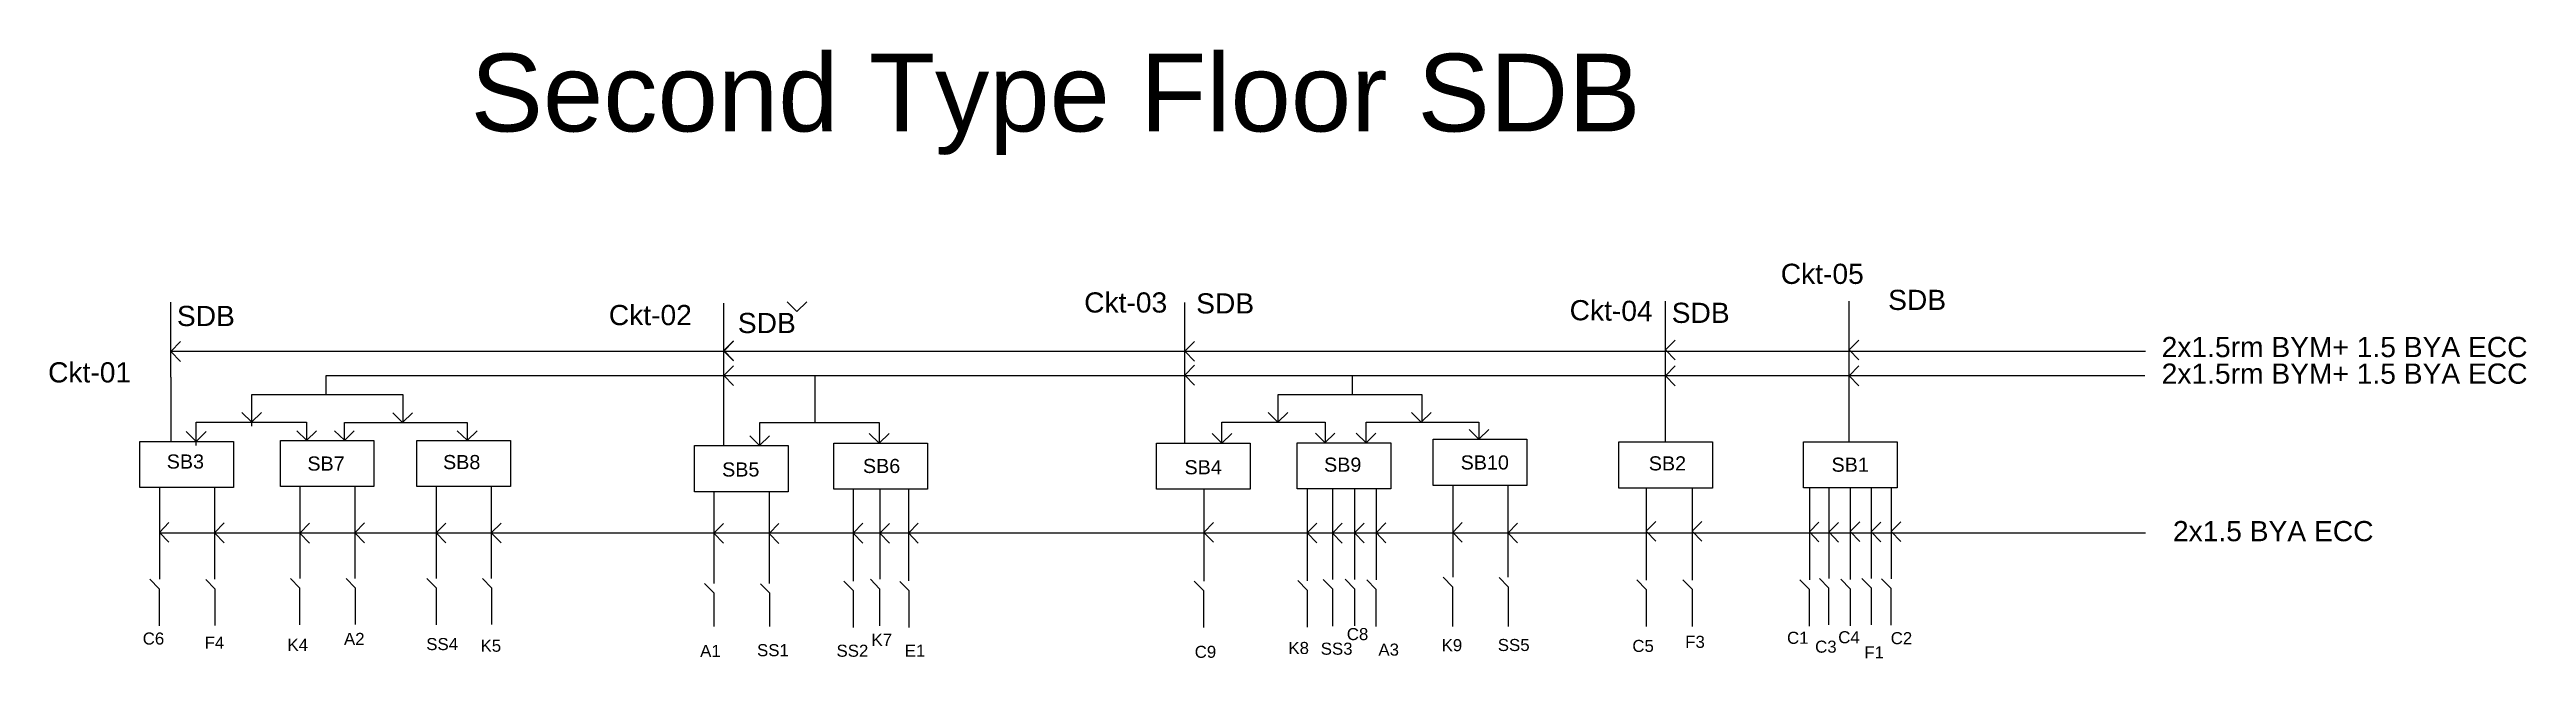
# Model space of a CAD drawing. Header units: inches. Extents: x 1279 to 1413, y 634 to 667.
import ezdxf

# ---------------------------------------------------------------- set-up
doc = ezdxf.new("R2010")
doc.units = ezdxf.units.IN
doc.header["$MEASUREMENT"] = 0
doc.layers.add('Text', color=7, linetype='Continuous')
doc.styles.get("Standard").update_dxf_attribs({"font": 'arial.ttf'})

msp = doc.modelspace()

# ---------------------------------------------------------------- linework, layer by layer
for p, q in [((1285.25, 651.13), (1285.25, 653.78)), ((1315.18, 651.13), (1315.18, 653.71)), ((1319.13, 653.27), (1318.6, 653.79)), ((1319.13, 653.27), (1319.67, 653.79)), ((1340.12, 651.13), (1340.12, 653.76)), ((1366.13, 651.19), (1366.13, 653.83)), ((1376.07, 651.2), (1376.07, 653.83)), ((1285.25, 651.11), (1285.77, 651.64)), ((1315.18, 651.15), (1315.7, 651.68)), ((1315.18, 651.13), (1315.7, 651.66)), ((1340.12, 651.12), (1340.64, 651.65)), ((1366.13, 651.19), (1366.65, 651.72)), ((1376.07, 651.19), (1376.59, 651.72)), ((1285.25, 651.13), (1340.12, 651.13)), ((1285.25, 649.72), (1285.25, 651.13)), ((1285.25, 651.11), (1285.77, 650.57)), ((1315.18, 651.15), (1315.7, 650.61)), ((1315.18, 650.61), (1315.18, 651.13)), ((1315.18, 651.13), (1315.7, 650.59)), ((1315.18, 646.02), (1315.18, 650.61)), ((1315.18, 649.8), (1315.7, 650.33)), ((1340.12, 646.15), (1340.12, 651.13)), ((1340.12, 651.13), (1340.64, 650.58)), ((1340.12, 651.13), (1361.17, 651.13)), ((1340.12, 649.83), (1340.64, 650.36)), ((1361.17, 651.13), (1381.59, 651.13)), ((1366.13, 646.21), (1366.13, 651.19)), ((1366.13, 651.19), (1366.65, 650.65)), ((1366.13, 649.79), (1366.65, 650.32)), ((1376.07, 646.22), (1376.07, 651.2)), ((1376.07, 651.19), (1376.59, 650.65)), ((1376.07, 649.79), (1376.59, 650.32)), ((1381.59, 651.13), (1392.09, 651.13)), ((1285.25, 649.72), (1285.25, 646.24)), ((1289.63, 647.06), (1289.63, 648.77)), ((1289.63, 648.77), (1297.8, 648.77)), ((1293.66, 648.77), (1293.66, 649.8)), ((1293.66, 649.8), (1361.18, 649.8)), ((1297.8, 648.77), (1297.8, 647.27)), ((1315.18, 649.8), (1315.7, 649.26)), ((1320.1, 649.8), (1320.1, 647.26)), ((1340.12, 649.83), (1340.64, 649.29)), ((1345.16, 647.28), (1345.16, 648.78)), ((1345.16, 648.78), (1352.94, 648.78)), ((1349.17, 649.8), (1349.17, 648.78)), ((1352.94, 648.78), (1352.94, 647.28)), ((1361.18, 649.8), (1389.81, 649.8)), ((1366.13, 649.79), (1366.65, 649.25)), ((1376.07, 649.79), (1376.59, 649.25)), ((1389.81, 649.8), (1392.06, 649.8)), ((1289.63, 647.28), (1289.1, 647.8)), ((1289.62, 647.28), (1290.16, 647.8)), ((1297.79, 647.27), (1297.26, 647.79)), ((1297.79, 647.27), (1298.33, 647.79)), ((1345.15, 647.28), (1344.62, 647.8)), ((1345.15, 647.28), (1345.69, 647.8)), ((1352.91, 647.28), (1352.38, 647.8)), ((1352.91, 647.28), (1353.45, 647.8)), ((1286.62, 646.24), (1286.09, 646.77)), ((1286.62, 646.01), (1286.62, 647.28)), ((1286.62, 647.28), (1292.6, 647.28)), ((1286.62, 646.24), (1287.16, 646.77)), ((1292.6, 646.3), (1292.07, 646.82)), ((1292.59, 646.29), (1293.14, 646.82)), ((1292.6, 647.28), (1292.6, 646.29)), ((1292.6, 646.29), (1294.64, 646.29)), ((1294.64, 646.3), (1294.11, 646.82)), ((1294.64, 646.29), (1294.64, 647.27)), ((1294.64, 647.27), (1301.28, 647.27)), ((1294.64, 646.29), (1295.18, 646.82)), ((1301.28, 646.3), (1300.75, 646.82)), ((1301.28, 647.27), (1301.28, 646.29)), ((1301.28, 646.29), (1301.82, 646.82)), ((1317.11, 646.02), (1316.58, 646.54)), ((1317.11, 646.02), (1317.65, 646.54)), ((1317.12, 646.02), (1317.12, 647.26)), ((1317.12, 647.26), (1323.58, 647.26)), ((1323.57, 646.15), (1323.04, 646.67)), ((1323.57, 646.15), (1324.11, 646.67)), ((1323.58, 647.26), (1323.58, 646.15)), ((1342.12, 646.15), (1341.59, 646.67)), ((1342.12, 646.15), (1342.12, 647.28)), ((1342.12, 647.28), (1347.71, 647.28)), ((1342.12, 646.15), (1342.66, 646.67)), ((1347.71, 646.16), (1347.18, 646.68)), ((1347.7, 646.16), (1348.24, 646.68)), ((1347.71, 647.28), (1347.71, 646.17)), ((1347.71, 646.17), (1349.92, 646.17)), ((1349.92, 646.17), (1349.39, 646.69)), ((1349.92, 646.17), (1349.92, 647.28)), ((1349.92, 647.28), (1356.03, 647.28)), ((1349.92, 646.17), (1350.46, 646.69)), ((1356.03, 646.36), (1355.5, 646.88)), ((1356.02, 646.36), (1356.57, 646.88)), ((1356.03, 647.28), (1356.03, 646.36)), ((1284.63, 643.75), (1284.63, 638.78)), ((1287.61, 643.75), (1287.61, 638.78)), ((1292.23, 643.8), (1292.23, 638.83)), ((1295.21, 643.8), (1295.21, 638.83)), ((1299.61, 643.8), (1299.61, 638.83)), ((1302.59, 643.8), (1302.59, 638.83)), ((1314.64, 643.52), (1314.64, 638.55)), ((1317.62, 643.52), (1317.62, 638.56)), ((1322.18, 643.65), (1322.18, 638.68)), ((1323.61, 643.65), (1323.61, 638.78)), ((1325.16, 643.65), (1325.16, 638.69)), ((1341.14, 643.65), (1341.14, 638.68)), ((1346.74, 643.67), (1346.74, 638.7)), ((1348.11, 643.67), (1348.11, 638.77)), ((1349.3, 643.67), (1349.3, 638.77)), ((1350.47, 643.67), (1350.47, 638.75)), ((1354.61, 643.86), (1354.61, 638.89)), ((1357.59, 643.86), (1357.59, 638.9)), ((1365.07, 643.71), (1365.07, 638.74)), ((1367.57, 643.71), (1367.57, 638.74)), ((1373.91, 643.72), (1373.91, 638.75)), ((1374.96, 643.72), (1374.96, 638.82)), ((1376.12, 643.74), (1376.12, 638.77)), ((1377.26, 643.72), (1377.26, 638.82)), ((1378.33, 643.73), (1378.33, 638.81)), ((1284.63, 641.32), (1285.15, 641.85)), ((1284.63, 641.32), (1285.15, 640.78)), ((1284.63, 641.3), (1368.75, 641.3)), ((1287.61, 641.3), (1288.13, 641.83)), ((1287.61, 641.3), (1288.13, 640.76)), ((1292.23, 641.28), (1292.75, 641.81)), ((1292.23, 641.28), (1292.75, 640.74)), ((1295.21, 641.3), (1295.73, 641.83)), ((1295.21, 641.3), (1295.73, 640.76)), ((1299.61, 641.29), (1300.13, 641.82)), ((1299.61, 641.29), (1300.13, 640.75)), ((1302.59, 641.29), (1303.12, 641.82)), ((1302.59, 641.29), (1303.12, 640.75)), ((1314.64, 641.27), (1315.16, 641.8)), ((1314.64, 641.27), (1315.16, 640.73)), ((1317.62, 641.26), (1318.14, 641.79)), ((1317.62, 641.26), (1318.14, 640.72)), ((1322.18, 641.28), (1322.7, 641.81)), ((1322.18, 641.28), (1322.7, 640.74)), ((1323.61, 641.27), (1324.13, 641.8)), ((1323.61, 641.27), (1324.13, 640.73)), ((1325.16, 641.28), (1325.68, 641.81)), ((1325.16, 641.29), (1325.68, 640.74)), ((1341.14, 641.32), (1341.66, 641.85)), ((1341.14, 641.32), (1341.66, 640.78)), ((1346.74, 641.29), (1347.26, 641.82)), ((1346.74, 641.29), (1347.26, 640.75)), ((1348.11, 641.28), (1348.63, 641.81)), ((1348.11, 641.28), (1348.63, 640.74)), ((1349.3, 641.29), (1349.82, 641.82)), ((1349.3, 641.29), (1349.82, 640.75)), ((1350.47, 641.3), (1350.99, 641.83)), ((1350.47, 641.31), (1350.99, 640.76)), ((1354.61, 641.32), (1355.13, 641.85)), ((1354.61, 641.32), (1355.13, 640.78)), ((1357.59, 641.28), (1358.11, 641.81)), ((1357.59, 641.29), (1358.11, 640.75)), ((1365.07, 641.38), (1365.6, 640.84)), ((1365.08, 641.38), (1365.6, 641.91)), ((1367.57, 641.38), (1368.09, 641.91)), ((1367.57, 641.38), (1368.09, 640.84)), ((1368.75, 641.3), (1386.12, 641.3)), ((1373.91, 641.34), (1374.43, 641.87)), ((1373.91, 641.34), (1374.43, 640.8)), ((1374.96, 641.33), (1375.48, 641.86)), ((1374.96, 641.34), (1375.48, 640.79)), ((1376.12, 641.36), (1376.64, 641.89)), ((1376.12, 641.36), (1376.64, 640.82)), ((1377.26, 641.34), (1377.78, 641.87)), ((1377.26, 641.34), (1377.78, 640.8)), ((1378.33, 641.36), (1378.85, 641.89)), ((1378.33, 641.37), (1378.85, 640.82)), ((1386.12, 641.3), (1392.1, 641.3)), ((1284.12, 638.78), (1284.62, 638.27)), ((1284.62, 638.27), (1284.62, 636.26)), ((1287.14, 638.77), (1287.63, 638.27)), ((1287.63, 638.27), (1287.63, 636.28)), ((1291.72, 638.83), (1292.22, 638.32)), ((1292.22, 638.32), (1292.22, 636.31)), ((1294.74, 638.82), (1295.23, 638.32)), ((1295.23, 638.32), (1295.23, 636.33)), ((1299.11, 638.83), (1299.61, 638.32)), ((1299.61, 638.32), (1299.61, 636.31)), ((1302.12, 638.82), (1302.61, 638.32)), ((1302.61, 638.32), (1302.61, 636.33)), ((1314.13, 638.55), (1314.63, 638.04)), ((1314.63, 638.04), (1314.63, 636.22)), ((1317.15, 638.54), (1317.64, 638.04)), ((1317.64, 638.04), (1317.64, 636.22)), ((1321.67, 638.68), (1322.17, 638.17)), ((1322.17, 638.17), (1322.17, 636.17)), ((1323.1, 638.78), (1323.6, 638.27)), ((1323.6, 638.27), (1323.6, 636.27)), ((1324.69, 638.67), (1325.18, 638.17)), ((1325.18, 638.17), (1325.18, 636.18)), ((1340.63, 638.68), (1341.13, 638.17)), ((1341.13, 638.17), (1341.13, 636.17)), ((1346.23, 638.71), (1346.73, 638.19)), ((1346.73, 638.19), (1346.73, 636.19)), ((1347.6, 638.77), (1348.1, 638.26)), ((1348.1, 638.26), (1348.1, 636.25)), ((1348.79, 638.78), (1349.29, 638.26)), ((1349.29, 638.26), (1349.29, 636.26)), ((1349.96, 638.75), (1350.46, 638.24)), ((1350.46, 638.24), (1350.46, 636.23)), ((1354.1, 638.9), (1354.6, 638.38)), ((1354.6, 638.38), (1354.6, 636.38)), ((1357.12, 638.88), (1357.61, 638.38)), ((1357.61, 638.38), (1357.61, 636.39)), ((1364.57, 638.75), (1365.07, 638.23)), ((1365.07, 638.23), (1365.07, 636.23)), ((1367.06, 638.75), (1367.56, 638.24)), ((1367.56, 638.24), (1367.56, 636.23)), ((1373.4, 638.76), (1373.9, 638.25)), ((1373.9, 638.25), (1373.9, 636.24)), ((1374.46, 638.82), (1374.95, 638.31)), ((1374.95, 638.31), (1374.95, 636.31)), ((1375.61, 638.78), (1376.11, 638.27)), ((1376.11, 638.27), (1376.11, 636.26)), ((1376.75, 638.83), (1377.25, 638.32)), ((1377.25, 638.32), (1377.25, 636.31)), ((1377.82, 638.81), (1378.32, 638.3)), ((1378.32, 638.3), (1378.32, 636.29)), ((1354.6, 636.38), (1354.6, 636.22)), ((1357.61, 636.39), (1357.61, 636.39)), ((1357.61, 636.39), (1357.61, 636.22))]:
    msp.add_line(p, q)
for points in [[(1283.58, 646.24), (1288.65, 646.24), (1288.65, 643.75), (1283.58, 643.75)], [(1291.18, 646.29), (1296.24, 646.29), (1296.24, 643.8), (1291.18, 643.8)], [(1298.57, 646.29), (1303.63, 646.29), (1303.63, 643.8), (1298.57, 643.8)], [(1313.59, 646.02), (1318.66, 646.02), (1318.66, 643.52), (1313.59, 643.52)], [(1321.13, 646.15), (1326.19, 646.15), (1326.19, 643.65), (1321.13, 643.65)], [(1338.58, 646.15), (1343.65, 646.15), (1343.65, 643.65), (1338.58, 643.65)], [(1346.19, 646.17), (1351.26, 646.17), (1351.26, 643.67), (1346.19, 643.67)], [(1353.56, 646.36), (1358.63, 646.36), (1358.63, 643.86), (1353.56, 643.86)], [(1363.6, 646.21), (1368.67, 646.21), (1368.67, 643.71), (1363.6, 643.71)], [(1373.59, 646.22), (1378.66, 646.22), (1378.66, 643.72), (1373.59, 643.72)]]:
    msp.add_lwpolyline(points, close=True)

# ---------------------------------------------------------------- texts
for s, height, p in [('Second Type Floor SDB', 4.2031, (1301.47, 663.01)), ('Ckt-05', 1.092, (1372.36, 654.76)), ('Ckt-03', 1.092, (1334.67, 653.21)), ('SDB', 1.092, (1340.73, 653.16)), ('SDB', 1.092, (1378.17, 653.35)), ('SDB', 1.092, (1285.58, 652.48)), ('Ckt-02', 1.092, (1308.95, 652.53)), ('SDB', 1.092, (1315.93, 652.1)), ('SDB', 1.092, (1366.46, 652.65)), ('2x1.5rm BYM+ 1.5 BYA ECC', 1.0923, (1392.97, 650.8)), ('2x1.5rm BYM+ 1.5 BYA ECC', 1.0923, (1392.97, 649.36)), ('SB3', 0.764, (1285.03, 644.77)), ('SB7', 0.764, (1292.64, 644.66)), ('SB8', 0.764, (1299.98, 644.74)), ('SB5', 0.764, (1315.08, 644.34)), ('SB6', 0.764, (1322.7, 644.53)), ('SB4', 0.764, (1340.1, 644.46)), ('SB9', 0.764, (1347.65, 644.6)), ('SB10', 0.764, (1355.04, 644.72)), ('SB2', 0.764, (1365.22, 644.67)), ('SB1', 0.764, (1375.11, 644.6)), ('2x1.5 BYA ECC', 1.0923, (1393.58, 640.84))]:
    msp.add_text(s, height=height).set_placement(p)
msp.add_text('Ckt-04', height=1.092, rotation=359.2274).set_placement((1360.93, 652.8))
at = {"layer": 'Text'}
for s, height, p in [('Ckt-01', 1.092, (1278.61, 649.43)), ('C6', 0.652, (1283.73, 635.25)), ('F4', 0.652, (1287.08, 635.03)), ('K4', 0.652, (1291.56, 634.91)), ('A2', 0.652, (1294.62, 635.23)), ('SS4', 0.652, (1299.07, 634.95)), ('K5', 0.652, (1302.01, 634.86)), ('SS1', 0.652, (1316.97, 634.62)), ('K7', 0.652, (1323.16, 635.18)), ('K8', 0.652, (1345.72, 634.74)), ('SS3', 0.652, (1347.47, 634.7)), ('C8', 0.652, (1348.88, 635.49)), ('A3', 0.652, (1350.59, 634.65)), ('K9', 0.652, (1354.01, 634.89)), ('SS5', 0.652, (1357.05, 634.9)), ('C5', 0.652, (1364.33, 634.85)), ('F3', 0.652, (1367.19, 635.07)), ('C1', 0.652, (1372.7, 635.29)), ('C3', 0.652, (1374.22, 634.81)), ('C4', 0.652, (1375.47, 635.32)), ('C2', 0.652, (1378.31, 635.27)), ('A1', 0.652, (1313.89, 634.58)), ('SS2', 0.652, (1321.27, 634.59)), ('E1', 0.652, (1324.96, 634.59)), ('C9', 0.652, (1340.65, 634.53)), ('F1', 0.652, (1376.88, 634.5))]:
    msp.add_text(s, height=height, dxfattribs=at).set_placement(p)

doc.saveas('drawing.dxf')
